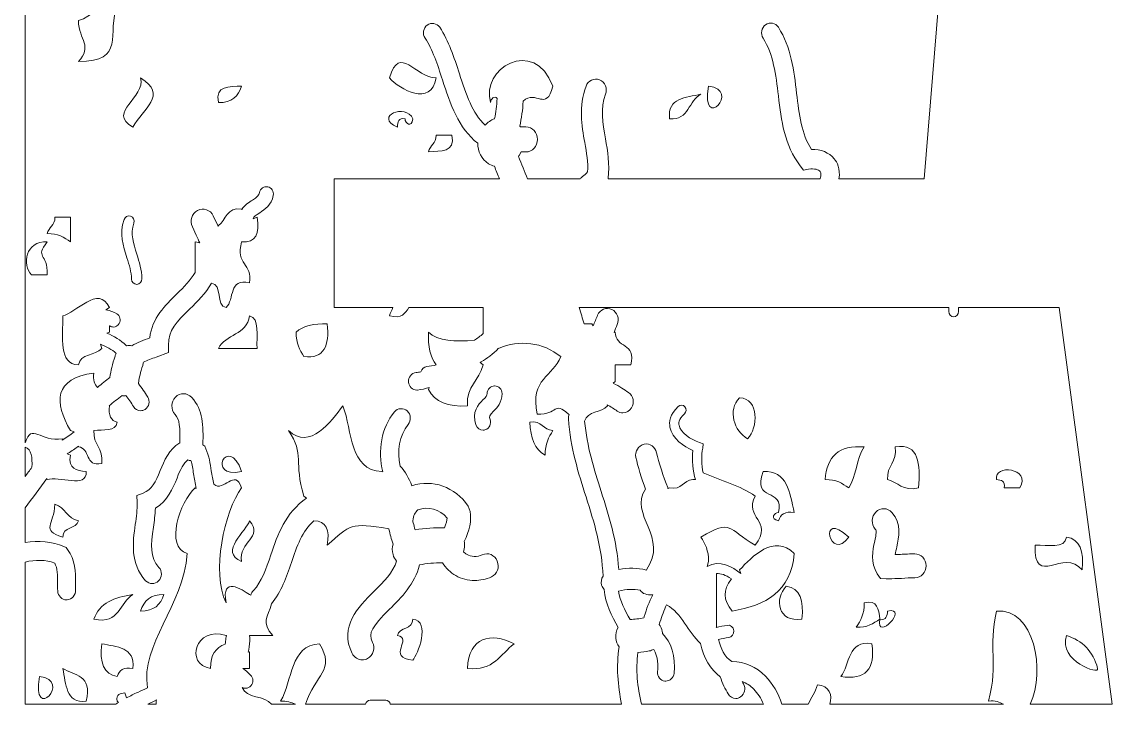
# Model space of a CAD drawing. Header units: inches. Extents: x 0.8 to 14.2, y -17.5 to -0.5.
# Drawn here: x 9.199 to 11.328, y -14.746 to -13.375 of the extents above; entities that cross this region are included whole.
import ezdxf

# ---------------------------------------------------------------- set-up
doc = ezdxf.new("R2010")
doc.units = ezdxf.units.IN
doc.header["$MEASUREMENT"] = 0
doc.layers.add('Layer 1', color=7, linetype='Continuous')

# ---------------------------------------------------------------- blocks, each defined once
blk = doc.blocks.new('block 38')
at = {"layer": 'Layer 1', "lineweight": 0}
for points, knots in [([(10.3651, -14.595), (10.3615, -14.5902), (10.359, -14.5843), (10.3584, -14.5778), (10.3577, -14.5702), (10.3595, -14.5631), (10.3631, -14.5571), (10.3505, -14.5351), (10.3378, -14.5107), (10.3359, -14.4832), (10.3336, -14.4808), (10.3317, -14.478), (10.3306, -14.4745), (10.329, -14.4683), (10.3303, -14.462), (10.3335, -14.4571), (10.3313, -14.3998), (10.3163, -14.3524), (10.3003, -14.3023), (10.2855, -14.2555), (10.2699, -14.2068), (10.2658, -14.1498), (10.2655, -14.1467), (10.2664, -14.1438), (10.2677, -14.1412), (10.2677, -14.1412), (10.2663, -14.1405), (10.2663, -14.1405), (10.2359, -14.1141), (10.2467, -14.142), (10.2052, -14.1405), (10.1898, -14.0709), (10.2368, -14.0671), (10.2508, -14.0284), (10.2161, -14), (10.1706, -13.9947), (10.1295, -14.0125), (10.1295, -14.0125), (10.1294, -14.012), (10.1294, -14.012), (10.1184, -14.0239), (10.1066, -14.0316), (10.0958, -14.0384), (10.0958, -14.0384), (10.0935, -14.0399), (10.0935, -14.0399), (10.0935, -14.0399), (10.0992, -14.0445), (10.0992, -14.0445), (10.0924, -14.0752), (10.0664, -14.0848), (10.0686, -14.1245), (10.031, -14.127), (10.0056, -14.1163), (9.9928, -14.0924), (9.9928, -14.0924), (9.994, -14.0886), (9.994, -14.0886), (9.9868, -14.0908), (9.9793, -14.0928), (9.9714, -14.0935), (9.9714, -14.0935), (9.9699, -14.0935), (9.9699, -14.0935), (9.9615, -14.0935), (9.9545, -14.0871), (9.9538, -14.078), (9.9531, -14.0686), (9.9596, -14.0605), (9.9685, -14.0595), (9.9715, -14.0593), (9.9747, -14.0586), (9.9779, -14.0579), (9.9804, -14.0455), (9.997, -14.0478), (10.0078, -14.0445), (9.9962, -14.0302), (9.9917, -14.0084), (9.9928, -13.9804), (10.0105, -13.9988), (10.0455, -13.9987), (10.0823, -13.9965), (10.0884, -13.9925), (10.0941, -13.9883), (10.0992, -13.983), (10.0992, -13.983), (10.0992, -13.9325), (10.0992, -13.9325), (10.0994, -13.9325), (10.0995, -13.9325), (10.0996, -13.9325), (10.0996, -13.9325), (10.0838, -13.9325), (10.0838, -13.9325), (10.0838, -13.9325), (10.0838, -13.9325), (10.0838, -13.9325), (10.0838, -13.9325), (10.0838, -13.9325), (10.0838, -13.9325), (10.0838, -13.9325), (9.9541, -13.9325), (9.9541, -13.9325), (9.9471, -13.9436), (9.9406, -13.9552), (9.9166, -13.9485), (9.9186, -13.9428), (9.9209, -13.9375), (9.9234, -13.9325), (9.9234, -13.9325), (9.8088, -13.9325), (9.8088, -13.9325), (9.8088, -13.9325), (9.8088, -13.6811), (9.8088, -13.6811), (9.8088, -13.6811), (10.1311, -13.6811), (10.1311, -13.6811), (10.1279, -13.673), (10.1246, -13.6649), (10.1215, -13.6567), (10.1175, -13.6556), (10.1137, -13.6539), (10.11, -13.6516), (10.0962, -13.6429), (10.0888, -13.6274), (10.089, -13.6116), (10.0514, -13.5835), (10.035, -13.5335), (10.0201, -13.4882), (10.0102, -13.4575), (10.0006, -13.4288), (9.9861, -13.4065), (9.9803, -13.3981), (9.9825, -13.3867), (9.9902, -13.3811), (9.9981, -13.3752), (10.009, -13.3773), (10.0148, -13.3854), (10.0321, -13.4118), (10.0428, -13.4445), (10.0531, -13.476), (10.0662, -13.5158), (10.0787, -13.554), (10.1033, -13.5764), (10.1084, -13.5707), (10.1149, -13.5665), (10.1218, -13.5639), (10.1246, -13.5512), (10.1261, -13.5386), (10.1266, -13.5245), (10.1218, -13.5179), (10.1141, -13.5251), (10.1141, -13.5322), (10.0927, -13.4672), (10.1988, -13.4026), (10.2356, -13.5002), (10.2226, -13.5522), (10.203, -13.5055), (10.1775, -13.5297), (10.1767, -13.5468), (10.1745, -13.5625), (10.1709, -13.5784), (10.1713, -13.5789), (10.1716, -13.5794), (10.172, -13.5799), (10.172, -13.5799), (10.1826, -13.5799), (10.1826, -13.5799), (10.1954, -13.5799), (10.2057, -13.5909), (10.2057, -13.6043), (10.2057, -13.6175), (10.1954, -13.6287), (10.1826, -13.6287), (10.1826, -13.6287), (10.1739, -13.6287), (10.1739, -13.6287), (10.1739, -13.6287), (10.1698, -13.6358), (10.1698, -13.6358), (10.1695, -13.6364), (10.169, -13.6368), (10.1686, -13.6374), (10.1743, -13.6522), (10.1802, -13.6668), (10.186, -13.6811), (10.186, -13.6811), (10.2886, -13.6811), (10.2886, -13.6811), (10.2902, -13.6797), (10.2918, -13.6782), (10.2935, -13.6769), (10.2967, -13.6742), (10.3003, -13.6711), (10.3034, -13.6678), (10.3046, -13.6495), (10.3015, -13.6302), (10.2978, -13.6104), (10.292, -13.5771), (10.2855, -13.5395), (10.3003, -13.5002), (10.3043, -13.489), (10.3162, -13.4839), (10.3268, -13.488), (10.3374, -13.4923), (10.3425, -13.505), (10.3383, -13.5159), (10.3277, -13.5439), (10.3328, -13.5723), (10.3381, -13.6028), (10.3425, -13.6272), (10.3467, -13.653), (10.3434, -13.6802), (10.3434, -13.6802), (10.3433, -13.6811), (10.3433, -13.6811), (10.3433, -13.6811), (10.7576, -13.6811), (10.7576, -13.6811), (10.7577, -13.6803), (10.7576, -13.6795), (10.7578, -13.6787), (10.759, -13.6747), (10.7598, -13.6696), (10.7576, -13.6668), (10.7547, -13.6632), (10.7461, -13.6607), (10.7349, -13.6622), (10.7349, -13.6622), (10.7251, -13.664), (10.7251, -13.664), (10.7251, -13.664), (10.7185, -13.6556), (10.7185, -13.6556), (10.6875, -13.6162), (10.6814, -13.567), (10.6758, -13.5192), (10.6708, -13.4776), (10.6662, -13.438), (10.6459, -13.4065), (10.6406, -13.3978), (10.6428, -13.3859), (10.651, -13.3803), (10.6593, -13.3744), (10.6703, -13.3767), (10.6758, -13.3854), (10.7009, -13.4245), (10.7062, -13.4699), (10.7115, -13.5144), (10.7164, -13.5553), (10.721, -13.5939), (10.7405, -13.6239), (10.7581, -13.6231), (10.7752, -13.6299), (10.7849, -13.6421), (10.7901, -13.6484), (10.7974, -13.6613), (10.7941, -13.6811), (10.7941, -13.6811), (10.9606, -13.6811), (10.9606, -13.6811), (10.9606, -13.6811), (11.0132, -13.0397), (11.0132, -13.0397), (11.0132, -13.0397), (10.6222, -13.0397), (10.6222, -13.0397), (10.622, -13.042), (10.622, -13.0442), (10.6216, -13.0466), (10.6204, -13.0537), (10.6146, -13.0587), (10.6079, -13.0587), (10.6071, -13.0587), (10.6062, -13.0585), (10.6052, -13.0582), (10.5977, -13.057), (10.5927, -13.0491), (10.5942, -13.0412), (10.5942, -13.0408), (10.5942, -13.0402), (10.5943, -13.0397), (10.5943, -13.0397), (9.8088, -13.0397), (9.8088, -13.0397), (9.8088, -13.0397), (9.8088, -12.7884), (9.8088, -12.7884), (9.8088, -12.7884), (9.8463, -12.7884), (9.8463, -12.7884), (9.8445, -12.7853), (9.8426, -12.7824), (9.8404, -12.7801), (9.8359, -12.7753), (9.8362, -12.7679), (9.8404, -12.7634), (9.8448, -12.7585), (9.8521, -12.7585), (9.8564, -12.7634), (9.8633, -12.7707), (9.8678, -12.7799), (9.8718, -12.7884), (9.8718, -12.7884), (10.0078, -12.7884), (10.0078, -12.7884), (10.0058, -12.7662), (10.0091, -12.7385), (10.0078, -12.7156), (10.0259, -12.7281), (10.0255, -12.7599), (10.0282, -12.7884), (10.0282, -12.7884), (10.1506, -12.7884), (10.1506, -12.7884), (10.1508, -12.7788), (10.1534, -12.7699), (10.1599, -12.7636), (10.184, -12.7705), (10.1868, -12.7776), (10.184, -12.7884), (10.184, -12.7884), (10.7442, -12.7884), (10.7442, -12.7884), (10.7557, -12.7841), (10.7698, -12.7826), (10.7827, -12.7796), (10.7826, -12.7826), (10.7823, -12.7856), (10.782, -12.7884), (10.782, -12.7884), (10.8468, -12.7884), (10.8468, -12.7884), (10.8374, -12.7746), (10.8293, -12.7599), (10.8243, -12.7433), (10.8225, -12.7367), (10.8259, -12.7298), (10.8321, -12.7276), (10.8384, -12.7253), (10.8451, -12.7294), (10.8471, -12.7357), (10.8526, -12.7547), (10.864, -12.772), (10.8767, -12.7884), (10.8767, -12.7884), (10.9268, -12.7884), (10.9268, -12.7884), (10.9316, -12.7858), (10.9375, -12.7855), (10.9424, -12.7884), (10.9424, -12.7884), (11.0132, -12.7884), (11.0132, -12.7884), (11.0132, -12.7884), (11.0328, -12.7245), (11.0328, -12.7245), (10.9589, -12.567), (10.8819, -12.4063), (10.7968, -12.2517), (10.764, -12.2633), (10.7684, -12.2259), (10.7216, -12.2031), (10.7424, -12.1997), (10.7289, -12.16), (10.7487, -12.1556), (10.7267, -12.1085), (10.7047, -12.0612), (10.6827, -12.0139), (10.6827, -12.0139), (9.2051, -12.0139), (9.2051, -12.0139), (9.2051, -12.0139), (9.2051, -12.5547), (9.2051, -12.5547), (9.2477, -12.5415), (9.2299, -12.5917), (9.2332, -12.6196), (9.2184, -12.6174), (9.2095, -12.6089), (9.2051, -12.5956), (9.2051, -12.5956), (9.2051, -13.3113), (9.2051, -13.3113), (9.2293, -13.3159), (9.2521, -13.322), (9.2485, -13.3562), (9.2324, -13.3579), (9.2169, -13.3591), (9.2051, -13.3563), (9.2051, -13.3563), (9.2051, -14.1967), (9.2051, -14.1967), (9.2185, -14.1557), (9.2337, -14.1961), (9.2788, -14.1885), (9.2788, -14.1885), (9.2778, -14.1917), (9.2778, -14.1917), (9.2856, -14.1866), (9.2934, -14.1812), (9.3012, -14.1752), (9.3012, -14.1752), (9.2939, -14.1727), (9.2939, -14.1727), (9.2614, -14.1181), (9.2614, -14.0704), (9.3395, -14.0605), (9.3377, -14.0741), (9.3404, -14.0832), (9.3466, -14.0883), (9.3548, -14.0812), (9.3631, -14.0747), (9.3709, -14.0689), (9.3723, -14.0562), (9.3759, -14.0433), (9.3808, -14.0274), (9.3814, -14.0255), (9.3822, -14.0236), (9.3831, -14.0219), (9.3746, -14.0144), (9.3637, -14.0092), (9.3521, -14.0043), (9.3521, -14.0043), (9.3547, -14.0125), (9.3547, -14.0125), (9.3424, -14.0264), (9.3132, -14.0221), (9.3092, -14.0445), (9.2703, -14.0427), (9.279, -13.9911), (9.2788, -13.9485), (9.3023, -13.9446), (9.3496, -13.8867), (9.3698, -13.9325), (9.3698, -13.9325), (9.3631, -13.9372), (9.3631, -13.9372), (9.3713, -13.9389), (9.3786, -13.941), (9.3843, -13.9446), (9.3907, -13.9485), (9.3925, -13.9571), (9.3888, -13.9634), (9.3864, -13.9677), (9.3819, -13.9706), (9.3776, -13.9706), (9.3751, -13.9706), (9.3729, -13.9695), (9.3707, -13.9685), (9.3705, -13.9684), (9.3701, -13.9683), (9.3698, -13.9681), (9.3698, -13.9681), (9.3698, -13.9804), (9.3698, -13.9804), (9.3698, -13.9804), (9.3646, -13.9823), (9.3646, -13.9823), (9.3783, -13.9884), (9.392, -13.9957), (9.4031, -14.0071), (9.4064, -14.0064), (9.4099, -14.0065), (9.4133, -14.0072), (9.4244, -14.0006), (9.4368, -13.996), (9.4485, -13.9919), (9.4531, -13.9528), (9.4787, -13.9279), (9.5015, -13.9058), (9.5154, -13.8923), (9.5283, -13.8794), (9.537, -13.864), (9.537, -13.864), (9.537, -13.8044), (9.537, -13.8044), (9.537, -13.8044), (9.5464, -13.8064), (9.5464, -13.8064), (9.544, -13.8014), (9.5417, -13.7964), (9.5394, -13.7915), (9.5394, -13.7915), (9.5319, -13.775), (9.5319, -13.775), (9.5261, -13.7633), (9.5306, -13.7488), (9.542, -13.743), (9.5531, -13.7372), (9.5668, -13.7415), (9.5727, -13.7534), (9.5727, -13.7534), (9.5806, -13.7707), (9.5806, -13.7707), (9.5811, -13.7718), (9.5817, -13.773), (9.5822, -13.7741), (9.5822, -13.7741), (9.5825, -13.7725), (9.5825, -13.7725), (9.598, -13.7618), (9.5983, -13.7354), (9.628, -13.7402), (9.628, -13.7402), (9.6283, -13.7411), (9.6283, -13.7411), (9.6341, -13.7322), (9.6425, -13.7268), (9.649, -13.7227), (9.6579, -13.7168), (9.6615, -13.7138), (9.6628, -13.7082), (9.664, -13.7003), (9.6717, -13.6955), (9.679, -13.6967), (9.6862, -13.698), (9.6913, -13.7057), (9.6898, -13.7135), (9.6864, -13.7323), (9.6729, -13.7409), (9.6633, -13.7473), (9.6554, -13.7524), (9.6518, -13.7552), (9.6504, -13.7591), (9.6504, -13.7591), (9.6584, -13.7562), (9.6584, -13.7562), (9.6637, -13.7885), (9.6555, -13.8065), (9.628, -13.8044), (9.6155, -13.8496), (9.6495, -13.8459), (9.6433, -13.8845), (9.6025, -13.8735), (9.6139, -13.9175), (9.5977, -13.9325), (9.5764, -13.929), (9.5916, -13.8871), (9.5691, -13.8847), (9.5576, -13.905), (9.5415, -13.9207), (9.5269, -13.935), (9.5008, -13.9601), (9.4848, -13.9771), (9.4852, -14.0061), (9.4852, -14.0061), (9.4855, -14.0204), (9.4855, -14.0204), (9.4855, -14.0204), (9.4608, -14.0292), (9.4608, -14.0292), (9.4522, -14.0323), (9.4435, -14.0355), (9.4362, -14.0391), (9.436, -14.0413), (9.4356, -14.0435), (9.4349, -14.0457), (9.4309, -14.0587), (9.4275, -14.0704), (9.4271, -14.0767), (9.427, -14.0782), (9.4267, -14.0796), (9.4265, -14.081), (9.4328, -14.0891), (9.4389, -14.0978), (9.4446, -14.1072), (9.4495, -14.1153), (9.4473, -14.126), (9.4396, -14.1313), (9.4367, -14.1331), (9.4337, -14.1339), (9.4306, -14.1339), (9.4253, -14.1339), (9.4199, -14.1311), (9.4168, -14.126), (9.4122, -14.1182), (9.4073, -14.1111), (9.4022, -14.1045), (9.4011, -14.1047), (9.4, -14.1049), (9.3988, -14.1049), (9.3988, -14.1049), (9.3971, -14.1049), (9.3971, -14.1049), (9.3962, -14.1048), (9.3954, -14.1046), (9.3946, -14.1045), (9.3857, -14.1109), (9.3773, -14.1175), (9.3696, -14.1244), (9.3696, -14.1244), (9.3698, -14.1245), (9.3698, -14.1245), (9.3675, -14.143), (9.3732, -14.1532), (9.3851, -14.1565), (9.3826, -14.1753), (9.3573, -14.17), (9.3395, -14.1727), (9.3376, -14.2014), (9.3581, -14.2062), (9.3547, -14.2367), (9.3211, -14.2454), (9.3332, -14.206), (9.3092, -14.2047), (9.3092, -14.2047), (9.3097, -14.203), (9.3097, -14.203), (9.3029, -14.2079), (9.2961, -14.2124), (9.2894, -14.2169), (9.2894, -14.2169), (9.2874, -14.2182), (9.2874, -14.2182), (9.2874, -14.2182), (9.2939, -14.2205), (9.2939, -14.2205), (9.2884, -14.2479), (9.3057, -14.2507), (9.3243, -14.2527), (9.327, -14.2875), (9.2705, -14.2598), (9.2485, -14.2685), (9.2485, -14.2685), (9.2477, -14.266), (9.2477, -14.266), (9.234, -14.2852), (9.2197, -14.3045), (9.2051, -14.3238), (9.2051, -14.3238), (9.2051, -14.3914), (9.2051, -14.3914), (9.2313, -14.3865), (9.2577, -14.3892), (9.281, -14.3993), (9.281, -14.3993), (9.2852, -14.4013), (9.2852, -14.4013), (9.2852, -14.4013), (9.2881, -14.4049), (9.2881, -14.4049), (9.3035, -14.4255), (9.3036, -14.449), (9.3036, -14.4701), (9.3036, -14.475), (9.3036, -14.4793), (9.3038, -14.4839), (9.3043, -14.494), (9.2968, -14.5027), (9.2872, -14.5032), (9.2872, -14.5032), (9.2864, -14.5032), (9.2864, -14.5032), (9.2771, -14.5032), (9.2693, -14.4956), (9.2688, -14.4859), (9.2686, -14.4805), (9.2686, -14.4755), (9.2686, -14.4704), (9.2686, -14.4552), (9.2685, -14.4417), (9.2631, -14.4313), (9.2452, -14.425), (9.225, -14.4245), (9.2051, -14.4294), (9.2051, -14.4294), (9.2051, -14.707), (9.2051, -14.707), (9.2051, -14.707), (9.3822, -14.707), (9.3822, -14.707), (9.3839, -14.7058), (9.3856, -14.7044), (9.3873, -14.7034), (9.3873, -14.7034), (9.3851, -14.701), (9.3851, -14.701), (9.3824, -14.6873), (9.3911, -14.6858), (9.4002, -14.685), (9.4002, -14.685), (9.4034, -14.6948), (9.4034, -14.6948), (9.4105, -14.6905), (9.4177, -14.6871), (9.4253, -14.6838), (9.4313, -14.6811), (9.4375, -14.6784), (9.444, -14.6749), (9.4305, -14.5904), (9.5141, -14.5151), (9.5218, -14.4128), (9.4773, -14.4003), (9.5075, -14.3114), (9.537, -14.2847), (9.537, -14.2847), (9.5394, -14.2855), (9.5394, -14.2855), (9.5369, -14.2757), (9.5355, -14.266), (9.5341, -14.2573), (9.5328, -14.248), (9.5313, -14.2391), (9.529, -14.2311), (9.529, -14.2311), (9.5287, -14.2311), (9.5287, -14.2311), (9.5267, -14.2311), (9.5249, -14.2307), (9.5231, -14.2301), (9.514, -14.2367), (9.5088, -14.2482), (9.5018, -14.2654), (9.4935, -14.2855), (9.4835, -14.3099), (9.4596, -14.3243), (9.4591, -14.3368), (9.4574, -14.3495), (9.4557, -14.3615), (9.4508, -14.397), (9.4486, -14.4198), (9.4665, -14.4399), (9.4733, -14.4473), (9.4728, -14.4592), (9.4657, -14.4663), (9.4622, -14.4696), (9.4579, -14.4714), (9.4535, -14.4714), (9.4487, -14.4714), (9.444, -14.4696), (9.4405, -14.4658), (9.4099, -14.4316), (9.4155, -14.3912), (9.4204, -14.3558), (9.4225, -14.3409), (9.4244, -14.3266), (9.4239, -14.3132), (9.4239, -14.3132), (9.4234, -14.2994), (9.4234, -14.2994), (9.4234, -14.2994), (9.4354, -14.2947), (9.4354, -14.2947), (9.4528, -14.288), (9.4596, -14.2736), (9.4691, -14.2507), (9.4767, -14.2317), (9.4862, -14.2094), (9.5071, -14.1967), (9.5079, -14.1669), (9.5072, -14.1512), (9.4979, -14.1412), (9.4894, -14.1316), (9.4896, -14.1163), (9.4987, -14.1075), (9.5076, -14.0981), (9.5218, -14.0985), (9.5305, -14.1082), (9.5529, -14.1325), (9.5534, -14.1627), (9.5523, -14.2005), (9.5523, -14.2005), (9.556, -14.2029), (9.556, -14.2029), (9.556, -14.2029), (9.5582, -14.2083), (9.5582, -14.2083), (9.5643, -14.2225), (9.5666, -14.2372), (9.5687, -14.2514), (9.57, -14.2605), (9.5716, -14.269), (9.5737, -14.2772), (9.5926, -14.2951), (9.6146, -14.2443), (9.628, -14.2847), (9.5944, -14.3282), (9.5681, -14.4519), (9.5977, -14.5087), (9.5873, -14.4554), (9.6292, -14.4831), (9.6433, -14.493), (9.6433, -14.493), (9.646, -14.4939), (9.646, -14.4939), (9.6469, -14.4906), (9.6485, -14.4875), (9.651, -14.4849), (9.6671, -14.4681), (9.6758, -14.4425), (9.685, -14.4155), (9.6981, -14.3763), (9.7134, -14.3325), (9.7548, -14.3048), (9.7548, -14.3048), (9.7496, -14.3005), (9.7496, -14.3005), (9.7288, -14.234), (9.752, -14.22), (9.7192, -14.1727), (9.7617, -14.2123), (9.8029, -14.1542), (9.8256, -14.1245), (9.8446, -14.174), (9.8381, -14.2502), (9.9017, -14.2527), (9.9017, -14.2527), (9.9035, -14.2534), (9.9035, -14.2534), (9.893, -14.2122), (9.9012, -14.1667), (9.9261, -14.1364), (9.9325, -14.1285), (9.9439, -14.1278), (9.9512, -14.1344), (9.9587, -14.1412), (9.9593, -14.1529), (9.9531, -14.1608), (9.9363, -14.1814), (9.9306, -14.2134), (9.9376, -14.2423), (9.9474, -14.2526), (9.9546, -14.2658), (9.9604, -14.2804), (10.0009, -14.2673), (10.0442, -14.2823), (10.0703, -14.32), (10.0703, -14.32), (10.0743, -14.3304), (10.0743, -14.3304), (10.077, -14.3484), (10.0728, -14.3687), (10.0625, -14.3892), (10.063, -14.3917), (10.0633, -14.3943), (10.0633, -14.397), (10.0633, -14.4014), (10.0624, -14.4056), (10.0609, -14.4095), (10.063, -14.4115), (10.0651, -14.4132), (10.0671, -14.4143), (10.0763, -14.4196), (10.0879, -14.4198), (10.0977, -14.4153), (10.1091, -14.4099), (10.1223, -14.4155), (10.1269, -14.4275), (10.132, -14.4394), (10.1267, -14.4531), (10.1156, -14.4582), (10.105, -14.4631), (10.0939, -14.4653), (10.0827, -14.4653), (10.07, -14.4653), (10.0572, -14.462), (10.0461, -14.4559), (10.0355, -14.4497), (10.0268, -14.4412), (10.0203, -14.431), (10.0045, -14.4311), (9.9893, -14.4319), (9.9749, -14.435), (9.9667, -14.4716), (9.9396, -14.4988), (9.9166, -14.5217), (9.8831, -14.5552), (9.8745, -14.5677), (9.8834, -14.5862), (9.8892, -14.5974), (9.8848, -14.6119), (9.874, -14.618), (9.8706, -14.6197), (9.867, -14.6202), (9.8636, -14.6202), (9.8554, -14.6202), (9.8477, -14.6159), (9.8437, -14.6078), (9.8178, -14.5552), (9.8557, -14.5174), (9.8858, -14.4872), (9.9055, -14.4678), (9.924, -14.4492), (9.9303, -14.4274), (9.9273, -14.4238), (9.9249, -14.4196), (9.9235, -14.4148), (9.9214, -14.4078), (9.9216, -14.4008), (9.9236, -14.3944), (9.9201, -14.3843), (9.9177, -14.3745), (9.9155, -14.3655), (9.9154, -14.3651), (9.9153, -14.3647), (9.9152, -14.3643), (9.8401, -14.3516), (9.8399, -14.3566), (9.7952, -14.3965), (9.8002, -14.3664), (9.793, -14.3491), (9.7692, -14.3488), (9.7461, -14.3688), (9.7357, -14.399), (9.725, -14.4305), (9.7154, -14.4586), (9.7056, -14.4875), (9.6861, -14.5108), (9.6796, -14.5365), (9.6652, -14.5475), (9.6888, -14.573), (9.6888, -14.573), (9.6433, -14.573), (9.6433, -14.573), (9.6433, -14.573), (9.6433, -14.5741), (9.6433, -14.5741), (9.6441, -14.5771), (9.6444, -14.5802), (9.644, -14.5834), (9.6433, -14.591), (9.6423, -14.5984), (9.641, -14.6056), (9.641, -14.6056), (9.6433, -14.605), (9.6433, -14.605), (9.6433, -14.605), (9.6433, -14.637), (9.6433, -14.637), (9.6433, -14.637), (9.6303, -14.637), (9.6303, -14.637), (9.6353, -14.6409), (9.6403, -14.6451), (9.6454, -14.65), (9.6511, -14.6556), (9.6515, -14.665), (9.6461, -14.6711), (9.6435, -14.6741), (9.6397, -14.6759), (9.6358, -14.6759), (9.6335, -14.6759), (9.6314, -14.6751), (9.6293, -14.6741), (9.6371, -14.6968), (9.6737, -14.6891), (9.686, -14.707), (9.686, -14.707), (9.7331, -14.707), (9.7331, -14.707), (9.7251, -14.7033), (9.716, -14.7007), (9.704, -14.701), (9.7274, -14.6614), (9.7223, -14.5921), (9.78, -14.5888), (9.8117, -14.6405), (9.7721, -14.6488), (9.7526, -14.707), (9.7526, -14.707), (9.8698, -14.707), (9.8698, -14.707), (9.8706, -14.7026), (9.8741, -14.699), (9.8788, -14.699), (9.8788, -14.699), (9.9092, -14.699), (9.9092, -14.699), (9.9136, -14.699), (9.9174, -14.7026), (9.9182, -14.707), (9.9182, -14.707), (10.3698, -14.707), (10.3698, -14.707), (10.3624, -14.6708), (10.3587, -14.6332), (10.3651, -14.595)], [0, 0, 0, 0, 1, 1, 1, 2, 2, 2, 3, 3, 3, 4, 4, 4, 5, 5, 5, 6, 6, 6, 7, 7, 7, 8, 8, 8, 9, 9, 9, 10, 10, 10, 11, 11, 11, 12, 12, 12, 13, 13, 13, 14, 14, 14, 15, 15, 15, 16, 16, 16, 17, 17, 17, 18, 18, 18, 19, 19, 19, 20, 20, 20, 21, 21, 21, 22, 22, 22, 23, 23, 23, 24, 24, 24, 25, 25, 25, 26, 26, 26, 27, 27, 27, 28, 28, 28, 29, 29, 29, 30, 30, 30, 31, 31, 31, 32, 32, 32, 33, 33, 33, 34, 34, 34, 35, 35, 35, 36, 36, 36, 37, 37, 37, 38, 38, 38, 39, 39, 39, 40, 40, 40, 41, 41, 41, 42, 42, 42, 43, 43, 43, 44, 44, 44, 45, 45, 45, 46, 46, 46, 47, 47, 47, 48, 48, 48, 49, 49, 49, 50, 50, 50, 51, 51, 51, 52, 52, 52, 53, 53, 53, 54, 54, 54, 55, 55, 55, 56, 56, 56, 57, 57, 57, 58, 58, 58, 59, 59, 59, 60, 60, 60, 61, 61, 61, 62, 62, 62, 63, 63, 63, 64, 64, 64, 65, 65, 65, 66, 66, 66, 67, 67, 67, 68, 68, 68, 69, 69, 69, 70, 70, 70, 71, 71, 71, 72, 72, 72, 73, 73, 73, 74, 74, 74, 75, 75, 75, 76, 76, 76, 77, 77, 77, 78, 78, 78, 79, 79, 79, 80, 80, 80, 81, 81, 81, 82, 82, 82, 83, 83, 83, 84, 84, 84, 85, 85, 85, 86, 86, 86, 87, 87, 87, 88, 88, 88, 89, 89, 89, 90, 90, 90, 91, 91, 91, 92, 92, 92, 93, 93, 93, 94, 94, 94, 95, 95, 95, 96, 96, 96, 97, 97, 97, 98, 98, 98, 99, 99, 99, 100, 100, 100, 101, 101, 101, 102, 102, 102, 103, 103, 103, 104, 104, 104, 105, 105, 105, 106, 106, 106, 107, 107, 107, 108, 108, 108, 109, 109, 109, 110, 110, 110, 111, 111, 111, 112, 112, 112, 113, 113, 113, 114, 114, 114, 115, 115, 115, 116, 116, 116, 117, 117, 117, 118, 118, 118, 119, 119, 119, 120, 120, 120, 121, 121, 121, 122, 122, 122, 123, 123, 123, 124, 124, 124, 125, 125, 125, 126, 126, 126, 127, 127, 127, 128, 128, 128, 129, 129, 129, 130, 130, 130, 131, 131, 131, 132, 132, 132, 133, 133, 133, 134, 134, 134, 135, 135, 135, 136, 136, 136, 137, 137, 137, 138, 138, 138, 139, 139, 139, 140, 140, 140, 141, 141, 141, 142, 142, 142, 143, 143, 143, 144, 144, 144, 145, 145, 145, 146, 146, 146, 147, 147, 147, 148, 148, 148, 149, 149, 149, 150, 150, 150, 151, 151, 151, 152, 152, 152, 153, 153, 153, 154, 154, 154, 155, 155, 155, 156, 156, 156, 157, 157, 157, 158, 158, 158, 159, 159, 159, 160, 160, 160, 161, 161, 161, 162, 162, 162, 163, 163, 163, 164, 164, 164, 165, 165, 165, 166, 166, 166, 167, 167, 167, 168, 168, 168, 169, 169, 169, 170, 170, 170, 171, 171, 171, 172, 172, 172, 173, 173, 173, 174, 174, 174, 175, 175, 175, 176, 176, 176, 177, 177, 177, 178, 178, 178, 179, 179, 179, 180, 180, 180, 181, 181, 181, 182, 182, 182, 183, 183, 183, 184, 184, 184, 185, 185, 185, 186, 186, 186, 187, 187, 187, 188, 188, 188, 189, 189, 189, 190, 190, 190, 191, 191, 191, 192, 192, 192, 193, 193, 193, 194, 194, 194, 195, 195, 195, 196, 196, 196, 197, 197, 197, 198, 198, 198, 199, 199, 199, 200, 200, 200, 201, 201, 201, 202, 202, 202, 203, 203, 203, 204, 204, 204, 205, 205, 205, 206, 206, 206, 207, 207, 207, 208, 208, 208, 209, 209, 209, 210, 210, 210, 211, 211, 211, 212, 212, 212, 213, 213, 213, 214, 214, 214, 215, 215, 215, 216, 216, 216, 217, 217, 217, 218, 218, 218, 219, 219, 219, 220, 220, 220, 221, 221, 221, 222, 222, 222, 223, 223, 223, 224, 224, 224, 225, 225, 225, 226, 226, 226, 227, 227, 227, 228, 228, 228, 229, 229, 229, 230, 230, 230, 231, 231, 231, 232, 232, 232, 233, 233, 233, 234, 234, 234, 235, 235, 235, 236, 236, 236, 237, 237, 237, 238, 238, 238, 239, 239, 239, 240, 240, 240, 241, 241, 241, 242, 242, 242, 243, 243, 243, 244, 244, 244, 245, 245, 245, 246, 246, 246, 247, 247, 247, 248, 248, 248, 249, 249, 249, 250, 250, 250, 251, 251, 251, 252, 252, 252, 253, 253, 253, 254, 254, 254, 255, 255, 255, 256, 256, 256, 257, 257, 257, 258, 258, 258, 259, 259, 259, 260, 260, 260, 261, 261, 261, 262, 262, 262, 263, 263, 263, 264, 264, 264, 265, 265, 265, 266, 266, 266, 267, 267, 267, 268, 268, 268, 269, 269, 269, 270, 270, 270, 271, 271, 271, 272, 272, 272, 273, 273, 273, 274, 274, 274, 275, 275, 275, 276, 276, 276, 277, 277, 277, 278, 278, 278, 279, 279, 279, 280, 280, 280, 281, 281, 281, 282, 282, 282, 283, 283, 283, 284, 284, 284, 285, 285, 285, 286, 286, 286, 287, 287, 287, 288, 288, 288, 289, 289, 289, 290, 290, 290, 291, 291, 291, 292, 292, 292, 293, 293, 293, 294, 294, 294, 295, 295, 295, 296, 296, 296, 297, 297, 297, 298, 298, 298, 299, 299, 299, 300, 300, 300, 301, 301, 301, 302, 302, 302, 303, 303, 303, 304, 304, 304, 305, 305, 305, 306, 306, 306, 307, 307, 307, 308, 308, 308, 309, 309, 309, 310, 310, 310, 311, 311, 311, 312, 312, 312, 313, 313, 313, 314, 314, 314, 315, 315, 315, 316, 316, 316, 317, 317, 317, 318, 318, 318, 319, 319, 319, 320, 320, 320, 321, 321, 321, 322, 322, 322, 323, 323, 323, 324, 324, 324, 325, 325, 325, 326, 326, 326, 326]), ([(10.1445, -13.3242), (10.1088, -13.3755), (10.0832, -13.2678), (10.1445, -13.3242), (10.1445, -13.3242), (10.1445, -13.3242), (10.1445, -13.3242)], [0, 0, 0, 0, 1, 1, 1, 2, 2, 2, 2]), ([(9.3092, -13.4521), (9.3376, -13.4217), (9.3108, -13.4118), (9.3092, -13.3719), (9.338, -13.3653), (9.3473, -13.3376), (9.3851, -13.3399), (9.3636, -13.3996), (9.4033, -13.4521), (9.3092, -13.4521)], [0, 0, 0, 0, 1, 1, 1, 2, 2, 2, 3, 3, 3, 3]), ([(10.0078, -13.4839), (9.9972, -13.5416), (9.9367, -13.5068), (9.9166, -13.4839), (9.9367, -13.4169), (9.9666, -13.4842), (10.0078, -13.4839)], [0, 0, 0, 0, 1, 1, 1, 2, 2, 2, 2]), ([(9.4155, -13.5802), (9.3639, -13.55), (9.4415, -13.524), (9.4306, -13.4839), (9.4851, -13.5182), (9.4354, -13.5439), (9.4155, -13.5802)], [0, 0, 0, 0, 1, 1, 1, 2, 2, 2, 2]), ([(9.5825, -13.5322), (9.5755, -13.4981), (9.6042, -13.5015), (9.628, -13.5002), (9.6216, -13.5197), (9.6086, -13.533), (9.5825, -13.5322)], [0, 0, 0, 0, 1, 1, 1, 2, 2, 2, 2]), ([(10.5245, -13.5159), (10.5004, -13.5281), (10.5016, -13.567), (10.4634, -13.5642), (10.4589, -13.522), (10.4953, -13.523), (10.5245, -13.5159)], [0, 0, 0, 0, 1, 1, 1, 2, 2, 2, 2]), ([(10.5394, -13.5002), (10.6052, -13.5068), (10.5235, -13.5929), (10.5394, -13.5002), (10.5394, -13.5002), (10.5394, -13.5002), (10.5394, -13.5002)], [0, 0, 0, 0, 1, 1, 1, 2, 2, 2, 2]), ([(9.947, -13.5642), (9.9342, -13.5611), (9.9328, -13.5703), (9.9321, -13.5802), (9.8851, -13.5598), (9.949, -13.5322), (9.9623, -13.5642), (9.9593, -13.5822), (9.947, -13.5728), (9.947, -13.5642)], [0, 0, 0, 0, 1, 1, 1, 2, 2, 2, 3, 3, 3, 3]), ([(10.0382, -13.5962), (10.0455, -13.6302), (10.0165, -13.6266), (9.9928, -13.6282), (9.9958, -13.6152), (10.0081, -13.6125), (10.0078, -13.5962), (10.0078, -13.5962), (10.0382, -13.5962), (10.0382, -13.5962)], [0, 0, 0, 0, 1, 1, 1, 2, 2, 2, 3, 3, 3, 3]), ([(9.2939, -13.8044), (9.2817, -13.7958), (9.2693, -13.7874), (9.2485, -13.7882), (9.2512, -13.7755), (9.2635, -13.7725), (9.2635, -13.7562), (9.2635, -13.7562), (9.2939, -13.7562), (9.2939, -13.7562), (9.2939, -13.7562), (9.2939, -13.8044), (9.2939, -13.8044)], [0, 0, 0, 0, 1, 1, 1, 2, 2, 2, 3, 3, 3, 4, 4, 4, 4]), ([(9.4233, -13.8872), (9.4233, -13.8872), (9.4231, -13.8872), (9.4231, -13.8872), (9.4176, -13.8872), (9.413, -13.8824), (9.413, -13.8768), (9.4128, -13.8629), (9.4084, -13.8492), (9.4041, -13.8352), (9.3966, -13.8123), (9.3891, -13.7887), (9.3983, -13.7607), (9.4001, -13.7552), (9.4058, -13.7521), (9.4112, -13.7542), (9.4165, -13.7559), (9.4193, -13.762), (9.4175, -13.7679), (9.4106, -13.7889), (9.4164, -13.8072), (9.4233, -13.8283), (9.4279, -13.8433), (9.4331, -13.859), (9.4333, -13.8763), (9.4333, -13.8821), (9.4288, -13.887), (9.4233, -13.8872)], [0, 0, 0, 0, 1, 1, 1, 2, 2, 2, 3, 3, 3, 4, 4, 4, 5, 5, 5, 6, 6, 6, 7, 7, 7, 8, 8, 8, 9, 9, 9, 9]), ([(9.2485, -13.8684), (9.2485, -13.8684), (9.218, -13.8684), (9.218, -13.8684), (9.1988, -13.8496), (9.2058, -13.8019), (9.2485, -13.8044), (9.223, -13.8362), (9.2498, -13.8248), (9.2485, -13.8684)], [0, 0, 0, 0, 1, 1, 1, 2, 2, 2, 3, 3, 3, 3]), ([(9.5825, -14.0125), (9.5962, -13.9843), (9.6385, -13.9863), (9.6433, -13.9485), (9.664, -13.9533), (9.6561, -13.9886), (9.6584, -14.0125), (9.6584, -14.0125), (9.5825, -14.0125), (9.5825, -14.0125)], [0, 0, 0, 0, 1, 1, 1, 2, 2, 2, 3, 3, 3, 3]), ([(9.7496, -14.0284), (9.7416, -14.0155), (9.734, -14.0026), (9.7344, -13.9804), (9.7479, -13.968), (9.7689, -13.9632), (9.7952, -13.9645), (9.7995, -14.0064), (9.7896, -14.0333), (9.7496, -14.0284)], [0, 0, 0, 0, 1, 1, 1, 2, 2, 2, 3, 3, 3, 3]), ([(10.1197, -14.1351), (10.1114, -14.1435), (10.1108, -14.1451), (10.1129, -14.1512), (10.1156, -14.1593), (10.1117, -14.1684), (10.104, -14.1709), (10.1023, -14.1717), (10.1006, -14.1719), (10.0992, -14.1719), (10.0932, -14.1719), (10.0874, -14.1679), (10.0852, -14.1618), (10.0765, -14.1364), (10.0905, -14.1219), (10.0989, -14.113), (10.1047, -14.1072), (10.1072, -14.1042), (10.1072, -14.1006), (10.1074, -14.092), (10.1139, -14.0854), (10.1218, -14.0854), (10.1218, -14.0854), (10.1218, -14.0854), (10.1221, -14.0854), (10.1301, -14.0854), (10.1365, -14.0922), (10.1365, -14.1006), (10.1363, -14.1176), (10.1267, -14.1278), (10.1197, -14.1351)], [0, 0, 0, 0, 1, 1, 1, 2, 2, 2, 3, 3, 3, 4, 4, 4, 5, 5, 5, 6, 6, 6, 7, 7, 7, 8, 8, 8, 9, 9, 9, 10, 10, 10, 10]), ([(10.2205, -14.2205), (10.2002, -14.2101), (10.1923, -14.1862), (10.1903, -14.1565), (10.2147, -14.1522), (10.2163, -14.1717), (10.2356, -14.1727), (10.2277, -14.1854), (10.22, -14.1986), (10.2205, -14.2205)], [0, 0, 0, 0, 1, 1, 1, 2, 2, 2, 3, 3, 3, 3]), ([(9.628, -14.2527), (9.557, -14.2675), (9.6013, -14.178), (9.628, -14.2527), (9.628, -14.2527), (9.628, -14.2527), (9.628, -14.2527)], [0, 0, 0, 0, 1, 1, 1, 2, 2, 2, 2]), ([(9.2788, -14.3807), (9.2346, -14.3668), (9.2616, -14.3569), (9.2635, -14.3167), (9.2836, -14.3223), (9.2874, -14.3449), (9.3092, -14.3487), (9.3055, -14.366), (9.279, -14.3594), (9.2788, -14.3807)], [0, 0, 0, 0, 1, 1, 1, 2, 2, 2, 3, 3, 3, 3]), ([(9.628, -14.4285), (9.5821, -14.4092), (9.6389, -14.3678), (9.6433, -14.3487), (9.6717, -14.3813), (9.6211, -14.3891), (9.628, -14.4285)], [0, 0, 0, 0, 1, 1, 1, 2, 2, 2, 2]), ([(9.4155, -14.493), (9.3894, -14.508), (9.3907, -14.5519), (9.3395, -14.5408), (9.3501, -14.5093), (9.38, -14.4981), (9.4155, -14.493)], [0, 0, 0, 0, 1, 1, 1, 2, 2, 2, 2]), ([(9.4762, -14.493), (9.4697, -14.5126), (9.4568, -14.5255), (9.4306, -14.525), (9.4372, -14.5049), (9.4502, -14.492), (9.4762, -14.493)], [0, 0, 0, 0, 1, 1, 1, 2, 2, 2, 2]), ([(9.9623, -14.6207), (9.9094, -14.6159), (9.9635, -14.5776), (9.9321, -14.573), (9.9358, -14.5555), (9.962, -14.5618), (9.9623, -14.5408), (9.9979, -14.5448), (9.9712, -14.6111), (9.9623, -14.6207)], [0, 0, 0, 0, 1, 1, 1, 2, 2, 2, 3, 3, 3, 3]), ([(10.0686, -14.637), (10.0722, -14.5755), (10.1139, -14.5661), (10.1599, -14.5888), (10.1334, -14.6091), (10.1199, -14.6431), (10.0686, -14.637)], [0, 0, 0, 0, 1, 1, 1, 2, 2, 2, 2]), ([(9.4155, -14.637), (9.3978, -14.6342), (9.3885, -14.6403), (9.3851, -14.653), (9.3584, -14.6489), (9.3504, -14.6253), (9.3547, -14.5888), (9.3838, -14.5954), (9.4202, -14.5946), (9.4155, -14.637)], [0, 0, 0, 0, 1, 1, 1, 2, 2, 2, 3, 3, 3, 3]), ([(9.3243, -14.701), (9.2843, -14.7058), (9.2852, -14.6675), (9.2788, -14.637), (9.3009, -14.6507), (9.3376, -14.6495), (9.3243, -14.701)], [0, 0, 0, 0, 1, 1, 1, 2, 2, 2, 2]), ([(9.2332, -14.653), (9.299, -14.6596), (9.2173, -14.746), (9.2332, -14.653), (9.2332, -14.653), (9.2332, -14.653), (9.2332, -14.653)], [0, 0, 0, 0, 1, 1, 1, 2, 2, 2, 2])]:
    blk.add_open_spline(points, degree=3, knots=knots, dxfattribs=at)
blk = doc.blocks.new('block 51')
at = {"layer": 'Layer 1', "lineweight": 0}
for points, knots in [([(11.2237, -13.9325), (11.2237, -13.9325), (11.0274, -13.9325), (11.0274, -13.9325), (11.0274, -13.9325), (11.0274, -13.9403), (11.0274, -13.9403), (11.0274, -13.9459), (11.023, -13.9505), (11.018, -13.9505), (11.0129, -13.9505), (11.0085, -13.9459), (11.0085, -13.9403), (11.0085, -13.9403), (11.0085, -13.9325), (11.0085, -13.9325), (11.0085, -13.9325), (10.2871, -13.9325), (10.2871, -13.9325), (10.2905, -13.9434), (10.2933, -13.9542), (10.2967, -13.9645), (10.2967, -13.9645), (10.3116, -13.9645), (10.3116, -13.9645), (10.3116, -13.9645), (10.3144, -13.9682), (10.3144, -13.9682), (10.3171, -13.9613), (10.3199, -13.9544), (10.3229, -13.9475), (10.3275, -13.9363), (10.34, -13.9312), (10.3506, -13.9363), (10.3612, -13.9413), (10.366, -13.9543), (10.3612, -13.9657), (10.359, -13.9708), (10.3571, -13.976), (10.3551, -13.9811), (10.3551, -13.9811), (10.3574, -13.9804), (10.3574, -13.9804), (10.3574, -14.0122), (10.3986, -14.0008), (10.3877, -14.0445), (10.3877, -14.0445), (10.3574, -14.0445), (10.3574, -14.0445), (10.3574, -14.0445), (10.3574, -14.0767), (10.3574, -14.0767), (10.3574, -14.0767), (10.3531, -14.0802), (10.3531, -14.0802), (10.3661, -14.0865), (10.3754, -14.0929), (10.3832, -14.0983), (10.3925, -14.1047), (10.3955, -14.1181), (10.3892, -14.1283), (10.3851, -14.1346), (10.3788, -14.1382), (10.3723, -14.1382), (10.3685, -14.1382), (10.3646, -14.1369), (10.3612, -14.1346), (10.3552, -14.1306), (10.349, -14.1264), (10.3414, -14.1222), (10.3414, -14.1222), (10.342, -14.1245), (10.342, -14.1245), (10.3302, -14.1376), (10.3031, -14.1347), (10.2975, -14.1541), (10.3021, -14.2042), (10.3156, -14.2466), (10.3299, -14.2918), (10.3449, -14.3388), (10.3603, -14.3871), (10.3642, -14.4439), (10.3833, -14.4401), (10.4002, -14.4405), (10.4182, -14.445), (10.4182, -14.445), (10.4181, -14.4447), (10.4181, -14.4447), (10.4631, -14.3819), (10.3828, -14.3364), (10.4165, -14.2873), (10.4089, -14.2666), (10.4012, -14.2413), (10.3977, -14.2253), (10.3952, -14.2134), (10.4025, -14.2019), (10.4136, -14.1994), (10.4251, -14.1964), (10.4357, -14.2042), (10.4382, -14.2162), (10.4418, -14.2329), (10.4519, -14.2647), (10.4598, -14.284), (10.4601, -14.2846), (10.4602, -14.2852), (10.4604, -14.2858), (10.4604, -14.2858), (10.4634, -14.2847), (10.4634, -14.2847), (10.4881, -14.2893), (10.4898, -14.2695), (10.5091, -14.2685), (10.5091, -14.2685), (10.5143, -14.2685), (10.5143, -14.2685), (10.508, -14.2523), (10.5071, -14.2296), (10.5091, -14.2116), (10.4916, -14.204), (10.4685, -14.1885), (10.4642, -14.1661), (10.4623, -14.1565), (10.4634, -14.1412), (10.4804, -14.1255), (10.484, -14.1219), (10.4898, -14.1222), (10.4932, -14.1263), (10.4965, -14.1303), (10.4963, -14.1364), (10.4924, -14.1397), (10.4799, -14.1514), (10.4813, -14.1598), (10.482, -14.1623), (10.4846, -14.1765), (10.5044, -14.1903), (10.5218, -14.1961), (10.5218, -14.1961), (10.5293, -14.1986), (10.5293, -14.1986), (10.5293, -14.1986), (10.5281, -14.2068), (10.5281, -14.2068), (10.5256, -14.221), (10.5255, -14.2405), (10.5292, -14.2549), (10.5623, -14.2708), (10.6018, -14.2801), (10.6308, -14.3005), (10.6074, -14.3439), (10.6665, -14.3467), (10.6308, -14.3965), (10.5748, -14.3645), (10.5869, -14.3444), (10.5245, -14.3807), (10.5324, -14.3937), (10.5401, -14.4067), (10.5394, -14.4285), (10.5394, -14.4285), (10.5365, -14.438), (10.5365, -14.438), (10.5613, -14.4243), (10.5858, -14.4387), (10.6026, -14.452), (10.6026, -14.452), (10.6002, -14.4447), (10.6002, -14.4447), (10.6236, -14.4193), (10.6677, -14.3736), (10.7067, -14.4128), (10.7007, -14.4864), (10.6513, -14.5146), (10.5853, -14.525), (10.5678, -14.5017), (10.5675, -14.4851), (10.5842, -14.4623), (10.5727, -14.4544), (10.5633, -14.4511), (10.5549, -14.452), (10.5549, -14.452), (10.5549, -14.5567), (10.5549, -14.5567), (10.5549, -14.5567), (10.5546, -14.557), (10.5546, -14.557), (10.5616, -14.5554), (10.5685, -14.5539), (10.5761, -14.553), (10.5821, -14.5512), (10.5879, -14.5567), (10.5889, -14.5634), (10.5895, -14.57), (10.5853, -14.5758), (10.5789, -14.5768), (10.5719, -14.5777), (10.5655, -14.5791), (10.5591, -14.5806), (10.5626, -14.5973), (10.5709, -14.6151), (10.585, -14.6235), (10.6107, -14.6239), (10.6327, -14.6337), (10.6508, -14.6523), (10.6648, -14.6665), (10.6757, -14.6856), (10.6827, -14.707), (10.6827, -14.707), (10.7338, -14.707), (10.7338, -14.707), (10.7405, -14.6949), (10.7475, -14.6832), (10.7523, -14.669), (10.7755, -14.6709), (10.782, -14.6899), (10.7763, -14.707), (10.7763, -14.707), (11.1151, -14.707), (11.1151, -14.707), (11.1076, -14.7029), (11.0994, -14.6993), (11.0863, -14.701), (11.1062, -14.6225), (11.0845, -14.6004), (11.1017, -14.525), (11.175, -14.5188), (11.1981, -14.6414), (11.1676, -14.707), (11.1676, -14.707), (11.3275, -14.707), (11.3275, -14.707), (11.3275, -14.707), (11.2237, -13.9325), (11.2237, -13.9325)], [0, 0, 0, 0, 1, 1, 1, 2, 2, 2, 3, 3, 3, 4, 4, 4, 5, 5, 5, 6, 6, 6, 7, 7, 7, 8, 8, 8, 9, 9, 9, 10, 10, 10, 11, 11, 11, 12, 12, 12, 13, 13, 13, 14, 14, 14, 15, 15, 15, 16, 16, 16, 17, 17, 17, 18, 18, 18, 19, 19, 19, 20, 20, 20, 21, 21, 21, 22, 22, 22, 23, 23, 23, 24, 24, 24, 25, 25, 25, 26, 26, 26, 27, 27, 27, 28, 28, 28, 29, 29, 29, 30, 30, 30, 31, 31, 31, 32, 32, 32, 33, 33, 33, 34, 34, 34, 35, 35, 35, 36, 36, 36, 37, 37, 37, 38, 38, 38, 39, 39, 39, 40, 40, 40, 41, 41, 41, 42, 42, 42, 43, 43, 43, 44, 44, 44, 45, 45, 45, 46, 46, 46, 47, 47, 47, 48, 48, 48, 49, 49, 49, 50, 50, 50, 51, 51, 51, 52, 52, 52, 53, 53, 53, 54, 54, 54, 55, 55, 55, 56, 56, 56, 57, 57, 57, 58, 58, 58, 59, 59, 59, 60, 60, 60, 61, 61, 61, 62, 62, 62, 63, 63, 63, 64, 64, 64, 65, 65, 65, 66, 66, 66, 67, 67, 67, 68, 68, 68, 69, 69, 69, 70, 70, 70, 71, 71, 71, 72, 72, 72, 73, 73, 73, 74, 74, 74, 75, 75, 75, 76, 76, 76, 77, 77, 77, 77]), ([(10.6156, -14.1885), (10.589, -14.174), (10.5763, -14.1326), (10.6002, -14.1087), (10.639, -14.1103), (10.6361, -14.1679), (10.6156, -14.1885)], [0, 0, 0, 0, 1, 1, 1, 2, 2, 2, 2]), ([(10.9041, -14.2047), (10.9515, -14.1971), (10.9526, -14.2387), (10.9495, -14.2847), (10.918, -14.2914), (10.9095, -14.2736), (10.889, -14.2685), (10.8871, -14.2401), (10.9074, -14.235), (10.9041, -14.2047)], [0, 0, 0, 0, 1, 1, 1, 2, 2, 2, 3, 3, 3, 3]), ([(10.7673, -14.2685), (10.7704, -14.2235), (10.7938, -14.2004), (10.8435, -14.2047), (10.8278, -14.2258), (10.8285, -14.2636), (10.8131, -14.2847), (10.8008, -14.2761), (10.7885, -14.2677), (10.7673, -14.2685)], [0, 0, 0, 0, 1, 1, 1, 2, 2, 2, 3, 3, 3, 3]), ([(11.1472, -14.2847), (11.1472, -14.2847), (11.1166, -14.2847), (11.1166, -14.2847), (11.1195, -14.2708), (11.1108, -14.2695), (11.1017, -14.2685), (11.0953, -14.2375), (11.1706, -14.2451), (11.1472, -14.2847)], [0, 0, 0, 0, 1, 1, 1, 2, 2, 2, 3, 3, 3, 3]), ([(10.6763, -14.3487), (10.659, -14.3457), (10.6677, -14.3325), (10.6763, -14.3325), (10.6877, -14.2832), (10.6238, -14.3132), (10.6459, -14.2527), (10.6937, -14.2502), (10.6981, -14.2936), (10.7067, -14.3325), (10.6889, -14.3299), (10.6795, -14.3363), (10.6763, -14.3487)], [0, 0, 0, 0, 1, 1, 1, 2, 2, 2, 3, 3, 3, 4, 4, 4, 4]), ([(10.8131, -14.3807), (10.7771, -14.4323), (10.7516, -14.3243), (10.8131, -14.3807), (10.8131, -14.3807), (10.8131, -14.3807), (10.8131, -14.3807)], [0, 0, 0, 0, 1, 1, 1, 2, 2, 2, 2]), ([(10.9423, -14.46), (10.9339, -14.46), (10.9247, -14.4607), (10.9164, -14.4613), (10.9074, -14.4617), (10.8988, -14.462), (10.8916, -14.462), (10.8916, -14.462), (10.8863, -14.462), (10.8863, -14.462), (10.8863, -14.462), (10.8753, -14.4615), (10.8753, -14.4615), (10.8753, -14.4615), (10.869, -14.4521), (10.869, -14.4521), (10.8547, -14.4305), (10.86, -14.4064), (10.8639, -14.3889), (10.867, -14.3742), (10.868, -14.3678), (10.8651, -14.365), (10.8569, -14.3554), (10.8572, -14.3406), (10.8661, -14.3317), (10.875, -14.3229), (10.889, -14.3231), (10.8974, -14.3325), (10.9169, -14.3543), (10.911, -14.3815), (10.9071, -14.3995), (10.9058, -14.4051), (10.9047, -14.4104), (10.9041, -14.4148), (10.9074, -14.4148), (10.9107, -14.4148), (10.9141, -14.4145), (10.9233, -14.414), (10.9329, -14.4135), (10.9418, -14.4132), (10.9418, -14.4132), (10.942, -14.4132), (10.942, -14.4132), (10.9541, -14.4132), (10.9642, -14.4237), (10.9642, -14.4366), (10.9644, -14.4496), (10.9546, -14.46), (10.9423, -14.46)], [0, 0, 0, 0, 1, 1, 1, 2, 2, 2, 3, 3, 3, 4, 4, 4, 5, 5, 5, 6, 6, 6, 7, 7, 7, 8, 8, 8, 9, 9, 9, 10, 10, 10, 11, 11, 11, 12, 12, 12, 13, 13, 13, 14, 14, 14, 15, 15, 15, 16, 16, 16, 16]), ([(11.1773, -14.3965), (11.2014, -14.3955), (11.2354, -14.4044), (11.2384, -14.3807), (11.2649, -14.3846), (11.2728, -14.4084), (11.2687, -14.4447), (11.234, -14.4003), (11.1737, -14.4818), (11.1773, -14.3965)], [0, 0, 0, 0, 1, 1, 1, 2, 2, 2, 3, 3, 3, 3]), ([(10.7216, -14.5408), (10.6744, -14.5484), (10.6674, -14.5006), (10.6913, -14.4768), (10.7181, -14.4805), (10.726, -14.5042), (10.7216, -14.5408)], [0, 0, 0, 0, 1, 1, 1, 2, 2, 2, 2]), ([(10.8739, -14.5408), (10.8615, -14.5494), (10.849, -14.5575), (10.828, -14.5567), (10.8362, -14.544), (10.8439, -14.5309), (10.8435, -14.5087), (10.8692, -14.5029), (10.8719, -14.5212), (10.8739, -14.5408), (10.8866, -14.5438), (10.888, -14.5347), (10.889, -14.525), (10.9329, -14.5164), (10.8656, -14.5872), (10.8739, -14.5408)], [0, 0, 0, 0, 1, 1, 1, 2, 2, 2, 3, 3, 3, 4, 4, 4, 5, 5, 5, 5]), ([(10.7978, -14.653), (10.8157, -14.6291), (10.8109, -14.5814), (10.8584, -14.5888), (10.8656, -14.639), (10.8454, -14.6604), (10.7978, -14.653)], [0, 0, 0, 0, 1, 1, 1, 2, 2, 2, 2]), ([(11.2384, -14.573), (11.2699, -14.5824), (11.2899, -14.6035), (11.2991, -14.637), (11.3041, -14.6507), (11.222, -14.6235), (11.2384, -14.573)], [0, 0, 0, 0, 1, 1, 1, 2, 2, 2, 2])]:
    blk.add_open_spline(points, degree=3, knots=knots, dxfattribs=at)
blk = doc.blocks.new('block 2')
at = {"layer": 'Layer 1', "lineweight": 0}
for points, knots in [([(9.2051, -14.2054), (9.2051, -14.2054), (9.2051, -14.2624), (9.2051, -14.2624), (9.2096, -14.2564), (9.2141, -14.2502), (9.2185, -14.2442), (9.2193, -14.2255), (9.2184, -14.2091), (9.2051, -14.2054)], [0, 0, 0, 0, 1, 1, 1, 2, 2, 2, 3, 3, 3, 3]), ([(10.0238, -14.3625), (10.0275, -14.3541), (10.0287, -14.3477), (10.029, -14.3434), (10.0143, -14.3263), (9.9923, -14.32), (9.9719, -14.3274), (9.9675, -14.3331), (9.9623, -14.3381), (9.9623, -14.3487), (9.9623, -14.3487), (9.9619, -14.3486), (9.9619, -14.3486), (9.9622, -14.3499), (9.9626, -14.3513), (9.9629, -14.3525), (9.9642, -14.3574), (9.9654, -14.362), (9.9667, -14.3665), (9.986, -14.3629), (10.0051, -14.3625), (10.0238, -14.3625)], [0, 0, 0, 0, 1, 1, 1, 2, 2, 2, 3, 3, 3, 4, 4, 4, 5, 5, 5, 6, 6, 6, 7, 7, 7, 7]), ([(10.4063, -14.4846), (10.3924, -14.4817), (10.3797, -14.4823), (10.364, -14.4863), (10.3666, -14.5052), (10.3759, -14.5231), (10.3865, -14.5417), (10.3947, -14.541), (10.4048, -14.54), (10.4131, -14.5386), (10.4134, -14.5376), (10.4137, -14.5366), (10.414, -14.5357), (10.4185, -14.5214), (10.4232, -14.5068), (10.4305, -14.4932), (10.4187, -14.4942), (10.4108, -14.4912), (10.4063, -14.4846)], [0, 0, 0, 0, 1, 1, 1, 2, 2, 2, 3, 3, 3, 4, 4, 4, 5, 5, 5, 6, 6, 6, 6]), ([(10.4324, -14.5999), (10.4297, -14.6013), (10.4268, -14.6024), (10.4237, -14.603), (10.4168, -14.604), (10.4092, -14.605), (10.4017, -14.6059), (10.3968, -14.6395), (10.4009, -14.6734), (10.4085, -14.707), (10.4085, -14.707), (10.6469, -14.707), (10.6469, -14.707), (10.6419, -14.6955), (10.6355, -14.6853), (10.6279, -14.6777), (10.6209, -14.6706), (10.6134, -14.6657), (10.605, -14.6627), (10.6059, -14.6642), (10.6067, -14.6657), (10.6077, -14.6672), (10.6127, -14.6759), (10.6101, -14.6873), (10.6018, -14.6926), (10.599, -14.6947), (10.5959, -14.6957), (10.5927, -14.6957), (10.5869, -14.6957), (10.5811, -14.6924), (10.5778, -14.6868), (10.5726, -14.678), (10.566, -14.6664), (10.5624, -14.6532), (10.5435, -14.6397), (10.5298, -14.6164), (10.524, -14.5882), (10.4988, -14.5663), (10.4878, -14.5296), (10.4575, -14.5131), (10.4525, -14.5233), (10.4486, -14.5347), (10.4447, -14.5466), (10.4442, -14.5481), (10.4437, -14.5496), (10.4432, -14.5511), (10.4462, -14.5551), (10.4483, -14.5598), (10.4492, -14.5651), (10.4495, -14.5665), (10.4494, -14.5678), (10.4495, -14.5692), (10.4668, -14.5856), (10.4753, -14.6128), (10.4721, -14.6467), (10.4712, -14.6556), (10.4642, -14.6619), (10.456, -14.6619), (10.456, -14.6619), (10.4544, -14.6619), (10.4544, -14.6619), (10.4454, -14.6609), (10.4391, -14.6528), (10.4399, -14.6434), (10.4409, -14.6331), (10.4412, -14.6133), (10.4324, -14.5999)], [0, 0, 0, 0, 1, 1, 1, 2, 2, 2, 3, 3, 3, 4, 4, 4, 5, 5, 5, 6, 6, 6, 7, 7, 7, 8, 8, 8, 9, 9, 9, 10, 10, 10, 11, 11, 11, 12, 12, 12, 13, 13, 13, 14, 14, 14, 15, 15, 15, 16, 16, 16, 17, 17, 17, 18, 18, 18, 19, 19, 19, 20, 20, 20, 21, 21, 21, 22, 22, 22, 22]), ([(9.5958, -14.5896), (9.5963, -14.5857), (9.5968, -14.5819), (9.5972, -14.5781), (9.5974, -14.5764), (9.5977, -14.5747), (9.5982, -14.5732), (9.5982, -14.5732), (9.5977, -14.573), (9.5977, -14.573), (9.5379, -14.5532), (9.516, -14.6289), (9.5674, -14.637), (9.5667, -14.6103), (9.5779, -14.5964), (9.5958, -14.5896)], [0, 0, 0, 0, 1, 1, 1, 2, 2, 2, 3, 3, 3, 4, 4, 4, 5, 5, 5, 5]), ([(9.4449, -14.707), (9.4449, -14.707), (9.4611, -14.707), (9.4611, -14.707), (9.4611, -14.705), (9.4608, -14.7032), (9.461, -14.701), (9.461, -14.701), (9.4617, -14.6986), (9.4617, -14.6986), (9.4558, -14.702), (9.4503, -14.7047), (9.4449, -14.707)], [0, 0, 0, 0, 1, 1, 1, 2, 2, 2, 3, 3, 3, 4, 4, 4, 4])]:
    blk.add_open_spline(points, degree=3, knots=knots, dxfattribs=at)
at = {"layer": 'Layer 1'}
for name in ['block 38', 'block 51']:
    blk.add_blockref(name, (0, 0), dxfattribs=at)

msp = doc.modelspace()

# ---------------------------------------------------------------- block references
at = {"layer": 'Layer 1'}
msp.add_blockref('block 2', (0, 0), dxfattribs=at)

doc.saveas('drawing.dxf')
